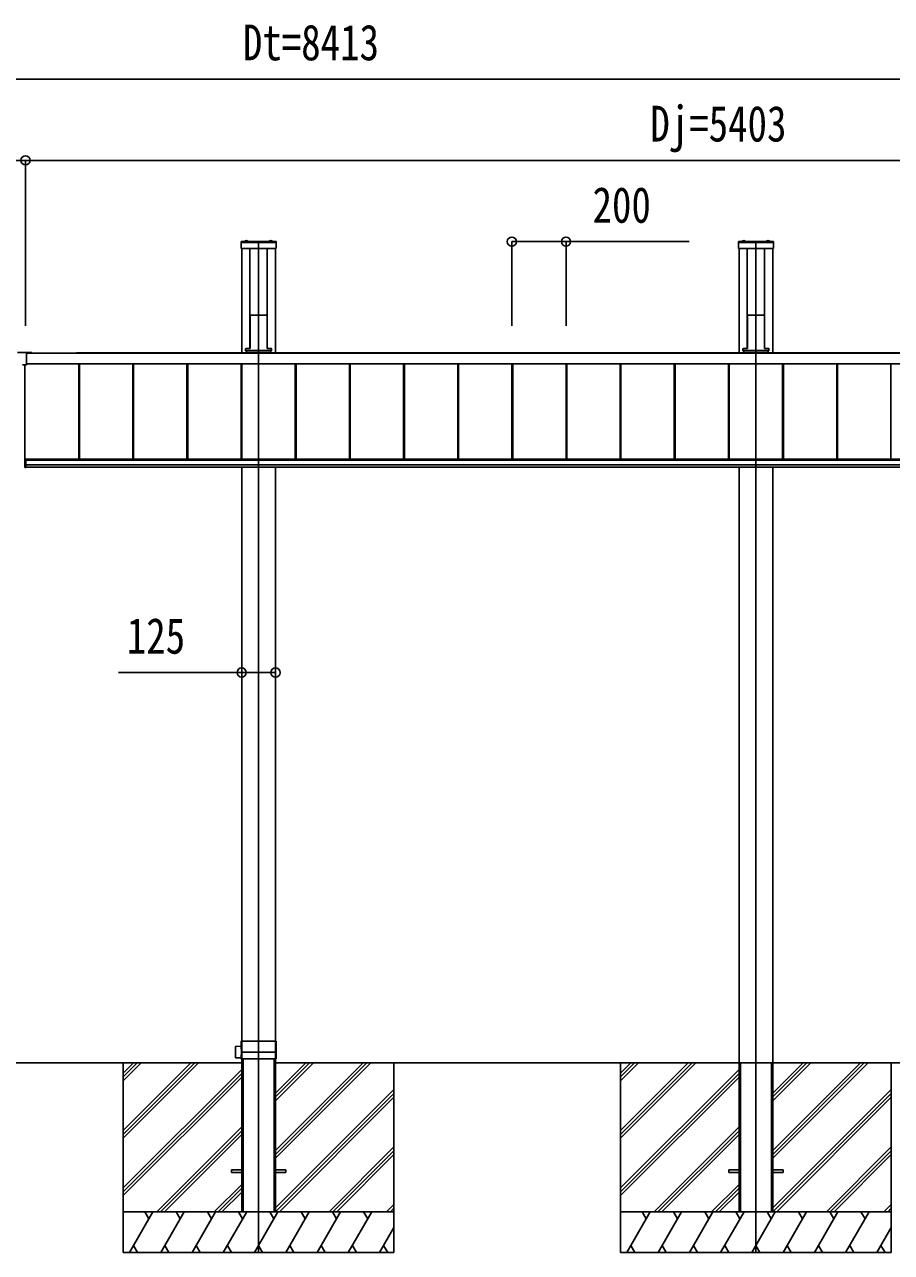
# Model space of a CAD drawing. Units: millimetres, scale not verified. Extents: x -16820 to 16820, y -11880 to 11880.
# Drawn here: x -10413 to -7211, y -7960 to -3425 of the extents above; entities that cross this region are included whole.
import ezdxf
from ezdxf.enums import TextEntityAlignment as Align

# ---------------------------------------------------------------- set-up
doc = ezdxf.new("R2010")
doc.units = ezdxf.units.MM
doc.header["$LTSCALE"] = 50
for name, color, linetype in [('0-3_YKK_12', 2, 'Continuous'), ('0-4_YKK_13', 4, 'Continuous'), ('0-5_YKK_A1', 4, 'Continuous'), ('0-6_YKK_D', 6, 'Continuous')]:
    doc.layers.add(name, color=color, linetype=linetype)
doc.styles.add('ＭＳ ゴシック', font='')
doc.styles.get('ＭＳ ゴシック').set_extended_font_data('MS Gothic')

msp = doc.modelspace()

# ---------------------------------------------------------------- linework, layer by layer
at = {"layer": '0-3_YKK_12'}
for p, q in [((-9548.92, -7960), (-9548.92, -4230)), ((-7711.92, -7960), (-7711.92, -4230))]:
    msp.add_line(p, q, dxfattribs=at)
at = {"layer": '0-4_YKK_13'}
for p, q in [((-9613.42, -4227), (-9613.42, -4251)), ((-9484.42, -4227), (-9613.42, -4227)), ((-9484.42, -4229.5), (-9613.42, -4229.5)), ((-9484.42, -4230), (-9613.42, -4230)), ((-9486.42, -4253), (-9611.42, -4253)), ((-9599.82, -4226.45), (-9599.82, -4226.26)), ((-9599.28, -4227), (-9588.57, -4227)), ((-9599.17, -4227), (-9598.82, -4227)), ((-9596.29, -4223.67), (-9595.07, -4226.13)), ((-9593.92, -4226.74), (-9595.07, -4226.13)), ((-9593.92, -4226.74), (-9592.78, -4226.13)), ((-9591.55, -4223.67), (-9592.78, -4226.13)), ((-9588.02, -4226.45), (-9588.02, -4226.26)), ((-9509.82, -4226.45), (-9509.82, -4226.26)), ((-9509.28, -4227), (-9498.57, -4227)), ((-9506.29, -4223.67), (-9505.07, -4226.13)), ((-9503.92, -4226.74), (-9505.07, -4226.13)), ((-9503.92, -4226.74), (-9502.78, -4226.13)), ((-9501.55, -4223.67), (-9502.78, -4226.13)), ((-9498.02, -4226.45), (-9498.02, -4226.26)), ((-9484.42, -4227), (-9484.42, -4251)), ((-7776.42, -4227), (-7776.42, -4251)), ((-7647.42, -4227), (-7776.42, -4227)), ((-7647.42, -4229.5), (-7776.42, -4229.5)), ((-7647.42, -4230), (-7776.42, -4230)), ((-7649.42, -4253), (-7774.42, -4253)), ((-7762.82, -4226.45), (-7762.82, -4226.26)), ((-7762.28, -4227), (-7751.57, -4227)), ((-7762.17, -4227), (-7761.82, -4227)), ((-7759.29, -4223.67), (-7758.07, -4226.13)), ((-7756.92, -4226.74), (-7758.07, -4226.13)), ((-7756.92, -4226.74), (-7755.78, -4226.13)), ((-7754.55, -4223.67), (-7755.78, -4226.13)), ((-7751.02, -4226.45), (-7751.02, -4226.26)), ((-7672.82, -4226.45), (-7672.82, -4226.26)), ((-7672.28, -4227), (-7661.57, -4227)), ((-7669.29, -4223.67), (-7668.07, -4226.13)), ((-7666.92, -4226.74), (-7668.07, -4226.13)), ((-7666.92, -4226.74), (-7665.78, -4226.13)), ((-7664.55, -4223.67), (-7665.78, -4226.13)), ((-7661.02, -4226.45), (-7661.02, -4226.26)), ((-7647.42, -4227), (-7647.42, -4251)), ((-9580.17, -4504.16), (-9580.17, -4619.21)), ((-9579.81, -4498.31), (-9580.16, -4503.81)), ((-9579.31, -4497.85), (-9577.27, -4497.85)), ((-9576.96, -4498.17), (-9577.27, -4497.85)), ((-9576.96, -4498.17), (-9520.88, -4498.17)), ((-9520.88, -4498.17), (-9520.57, -4497.85)), ((-9520.57, -4497.85), (-9518.53, -4497.85)), ((-9518.03, -4498.31), (-9517.68, -4503.81)), ((-9517.67, -4504.16), (-9517.67, -4619.21)), ((-7743.17, -4504.16), (-7743.17, -4619.21)), ((-7742.81, -4498.31), (-7743.16, -4503.81)), ((-7742.31, -4497.85), (-7740.27, -4497.85)), ((-7739.96, -4498.17), (-7740.27, -4497.85)), ((-7739.96, -4498.17), (-7683.88, -4498.17)), ((-7683.88, -4498.17), (-7683.57, -4497.85)), ((-7683.57, -4497.85), (-7681.53, -4497.85)), ((-7681.03, -4498.31), (-7680.68, -4503.81)), ((-7680.67, -4504.16), (-7680.67, -4619.21)), ((-9596.79, -4622.47), (-9596.79, -4629.96)), ((-9596.29, -4621.97), (-9581.28, -4621.97)), ((-9580.17, -4619.21), (-9580.28, -4621.03)), ((-9517.67, -4619.21), (-9517.56, -4621.03)), ((-9516.56, -4621.97), (-9501.55, -4621.97)), ((-9501.05, -4622.47), (-9501.05, -4629.96)), ((-7759.79, -4622.47), (-7759.79, -4629.96)), ((-7759.29, -4621.97), (-7744.28, -4621.97)), ((-7743.17, -4619.21), (-7743.28, -4621.03)), ((-7680.67, -4619.21), (-7680.56, -4621.03)), ((-7679.56, -4621.97), (-7664.55, -4621.97)), ((-7664.05, -4622.47), (-7664.05, -4629.96)), ((-10439.92, -4636.51), (-10386.92, -4636.51)), ((-10405.92, -4638.51), (-10405.92, -4681.51)), ((-10405.92, -4638.51), (-10386.92, -4638.51)), ((-10386.92, -4638.51), (-10386.92, -4636.51)), ((-9596.79, -4629.3), (-9501.05, -4629.3)), ((-9596.79, -4629.96), (-9501.05, -4629.96)), ((-7759.79, -4629.3), (-7664.05, -4629.3)), ((-7759.79, -4629.96), (-7664.05, -4629.96)), ((-10405.92, -4681.51), (-10420.92, -4681.51)), ((-10411.92, -5030.22), (-10411.92, -5061.49)), ((-10411.92, -5030.22), (-10408.42, -5030.22)), ((-10408.92, -5030.22), (-10408.92, -5061.49)), ((-10408.42, -5030.22), (-10408.42, -5061.49)), ((-10408.42, -5052.67), (-10411.92, -5052.67)), ((-10411.92, -5061.49), (-10408.42, -5061.49)), ((-9633.92, -7199.29), (-9633.92, -7240.71)), ((-9613.73, -7198.65), (-9633.63, -7199)), ((-9613.57, -7180.3), (-9613.83, -7209.18)), ((-9613.83, -7209.18), (-9612.42, -7209.18)), ((-9484.57, -7180), (-9613.27, -7180)), ((-9612.42, -7244.7), (-9612.42, -7180.3)), ((-9611.42, -7180.3), (-9611.42, -7244.7)), ((-9486.42, -7244.7), (-9486.42, -7180.3)), ((-9485.42, -7180.3), (-9485.42, -7244.7)), ((-9483.92, -7220), (-9484.27, -7180.3)), ((-9613.73, -7241.35), (-9633.63, -7241.01)), ((-9613.71, -7244.7), (-9613.83, -7230.82)), ((-9613.83, -7230.82), (-9612.42, -7230.82)), ((-9484.44, -7245), (-9613.41, -7245)), ((-9483.92, -7220), (-9612.42, -7220)), ((-9484.14, -7244.7), (-9483.92, -7220))]:
    msp.add_line(p, q, dxfattribs=at)
for centre, radius, start, end in [((-9611.42, -4251), 2, 180, 270), ((-9599.28, -4226.45), 0.545, 180, 270), ((-9599.27, -4226.26), 0.55, 138.43917, 180), ((-9593.92, -4231), 7.7, 41.56083, 138.43917), ((-9588.57, -4226.45), 0.545, 270, 0), ((-9588.57, -4226.26), 0.55, 0, 41.56083), ((-9509.28, -4226.45), 0.545, 180, 270), ((-9509.27, -4226.26), 0.55, 138.43917, 180), ((-9503.92, -4231), 7.7, 41.56083, 138.43917), ((-9498.57, -4226.45), 0.545, 270, 0), ((-9498.57, -4226.26), 0.55, 0, 41.56083), ((-9486.42, -4251), 2, 270, 0), ((-7774.42, -4251), 2, 180, 270), ((-7762.27, -4226.26), 0.55, 138.43917, 180), ((-7762.28, -4226.45), 0.545, 180, 270), ((-7756.92, -4231), 7.7, 41.56083, 138.43917), ((-7751.57, -4226.45), 0.545, 270, 0), ((-7751.57, -4226.26), 0.55, 0, 41.56083), ((-7672.27, -4226.26), 0.55, 138.43917, 180), ((-7672.28, -4226.45), 0.545, 180, 270), ((-7666.92, -4231), 7.7, 41.56083, 138.43917), ((-7661.57, -4226.45), 0.545, 270, 0), ((-7661.57, -4226.26), 0.55, 0, 41.56083), ((-7649.42, -4251), 2, 270, 0), ((-9633.62, -7199.3), 0.3, 91, 180), ((-9613.27, -7180.3), 0.3, 90, 179.5), ((-9612.72, -7180.3), 0.3, 0, 90), ((-9611.12, -7180.3), 0.3, 90, 180), ((-9486.72, -7180.3), 0.3, 0, 90), ((-9485.12, -7180.3), 0.3, 90, 180), ((-9484.57, -7180.3), 0.3, 0.5, 90), ((-9633.62, -7240.71), 0.3, 180, 269), ((-9613.41, -7244.7), 0.3, 180.5, 270), ((-9612.72, -7244.7), 0.3, 270, 0), ((-9611.12, -7244.7), 0.3, 180, 270), ((-9486.72, -7244.7), 0.3, 270, 0), ((-9485.12, -7244.7), 0.3, 180, 270), ((-9484.44, -7244.7), 0.3, 270, 359.5)]:
    msp.add_arc(centre, radius, start, end, dxfattribs=at)
for centre, major_axis, ratio, start_param, end_param in [((-9580.13, -4503.81), (0.031, 0.5), 0.061627, 1.5746234, 2.3600215), ((-9579.31, -4498.35), (0.346, -0.364), 0.996462, 2.3838095, 3.8892836), ((-9518.53, -4498.35), (-0.346, -0.364), 0.996462, 2.3939017, 3.8993758), ((-9517.71, -4503.81), (-0.031, 0.5), 0.061627, 3.9231638, 4.7085619), ((-7743.13, -4503.81), (0.031, 0.5), 0.061627, 1.5746234, 2.3600215), ((-7742.31, -4498.35), (0.346, -0.364), 0.996462, 2.3838095, 3.8892836), ((-7681.53, -4498.35), (-0.346, -0.364), 0.996462, 2.3939017, 3.8993758), ((-7680.71, -4503.81), (-0.031, 0.5), 0.061627, 3.9231638, 4.7085619), ((-9596.29, -4622.47), (0.355, -0.355), 0.99628, 2.358058, 3.9251274), ((-9581.28, -4620.97), (0.691, -0.728), 0.996462, 5.5254021, 7.0308762), ((-9516.56, -4620.97), (-0.691, -0.728), 0.996462, 5.5354944, 7.0409685), ((-9501.55, -4622.47), (-0.355, -0.355), 0.99628, 2.358058, 3.9251274), ((-7759.29, -4622.47), (0.355, -0.355), 0.99628, 2.358058, 3.9251274), ((-7744.28, -4620.97), (0.691, -0.728), 0.996462, 5.5254021, 7.0308762), ((-7679.56, -4620.97), (-0.691, -0.728), 0.996462, 5.5354944, 7.0409685), ((-7664.55, -4622.47), (-0.355, -0.355), 0.99628, 2.358058, 3.9251274)]:
    msp.add_ellipse(centre, major_axis=major_axis, ratio=ratio, start_param=start_param, end_param=end_param, dxfattribs=at)
at = {"layer": '0-5_YKK_A1'}
for p, q in [((-9611.42, -4637.53), (-9611.42, -4253)), ((-9580.92, -4253), (-9580.92, -4621.9)), ((-9516.92, -4253), (-9516.92, -4621.9)), ((-9486.42, -4637.53), (-9486.42, -4253)), ((-7774.42, -4637.53), (-7774.42, -4253)), ((-7743.92, -4253), (-7743.92, -4621.9)), ((-7679.92, -4253), (-7679.92, -4621.9)), ((-7649.42, -4637.53), (-7649.42, -4253)), ((-9580.92, -4596.8), (-9580.17, -4596.8)), ((-9517.67, -4596.8), (-9516.92, -4596.8)), ((-7743.92, -4596.8), (-7743.17, -4596.8)), ((-7680.67, -4596.8), (-7679.92, -4596.8)), ((-10405.92, -4638.51), (-5013.42, -4638.51)), ((-10221.17, -4637.53), (-5202.67, -4637.53)), ((-9593.92, -4629.96), (-9593.92, -4637.53)), ((-9503.92, -4629.96), (-9503.92, -4637.53)), ((-7756.92, -4629.96), (-7756.92, -4637.53)), ((-7666.92, -4629.96), (-7666.92, -4637.53)), ((-10412.12, -5028.19), (-10412.12, -4681.51)), ((-10411.92, -5030.22), (-10411.92, -4681.51)), ((-10405.92, -4678.42), (-5013.42, -4678.42)), ((-10405.92, -4678.7), (-5013.42, -4678.7)), ((-10213.42, -5030.61), (-10213.42, -4678.7)), ((-10213.02, -5030.61), (-10213.02, -4678.7)), ((-10210.42, -5030.61), (-10210.42, -4678.7)), ((-10013.42, -5030.61), (-10013.42, -4678.7)), ((-10010.82, -5030.61), (-10010.82, -4678.7)), ((-10010.42, -5030.61), (-10010.42, -4678.7)), ((-9813.42, -5030.61), (-9813.42, -4678.7)), ((-9810.82, -5030.61), (-9810.82, -4678.7)), ((-9810.42, -5030.61), (-9810.42, -4678.7)), ((-9613.42, -5030.61), (-9613.42, -4678.7)), ((-9610.82, -5030.61), (-9610.82, -4678.7)), ((-9610.42, -5030.61), (-9610.42, -4678.7)), ((-9413.42, -5030.61), (-9413.42, -4678.7)), ((-9410.82, -5030.61), (-9410.82, -4678.7)), ((-9410.42, -5030.61), (-9410.42, -4678.7)), ((-9213.42, -5030.61), (-9213.42, -4678.7)), ((-9210.82, -5030.61), (-9210.82, -4678.7)), ((-9210.42, -5030.61), (-9210.42, -4678.7)), ((-9013.42, -5030.61), (-9013.42, -4678.7)), ((-9010.82, -5030.61), (-9010.82, -4678.7)), ((-9010.42, -5030.61), (-9010.42, -4678.7)), ((-8813.42, -5030.61), (-8813.42, -4678.7)), ((-8810.82, -5030.61), (-8810.82, -4678.7)), ((-8810.42, -5030.61), (-8810.42, -4678.7)), ((-8613.42, -5030.61), (-8613.42, -4678.7)), ((-8610.82, -5030.61), (-8610.82, -4678.7)), ((-8610.42, -5030.61), (-8610.42, -4678.7)), ((-8413.42, -5030.61), (-8413.42, -4678.7)), ((-8410.82, -5030.61), (-8410.82, -4678.7)), ((-8410.42, -5030.61), (-8410.42, -4678.7)), ((-8213.42, -5030.61), (-8213.42, -4678.7)), ((-8210.82, -5030.61), (-8210.82, -4678.7)), ((-8210.42, -5030.61), (-8210.42, -4678.7)), ((-8013.42, -5030.61), (-8013.42, -4678.7)), ((-8010.82, -5030.61), (-8010.82, -4678.7)), ((-8010.42, -5030.61), (-8010.42, -4678.7)), ((-7813.42, -5030.61), (-7813.42, -4678.7)), ((-7810.82, -5030.61), (-7810.82, -4678.7)), ((-7810.42, -5030.61), (-7810.42, -4678.7)), ((-7613.42, -5030.61), (-7613.42, -4678.7)), ((-7610.82, -5030.61), (-7610.82, -4678.7)), ((-7610.42, -5030.61), (-7610.42, -4678.7)), ((-7413.42, -5030.61), (-7413.42, -4678.7)), ((-7410.82, -5030.61), (-7410.82, -4678.7)), ((-7410.42, -5030.61), (-7410.42, -4678.7)), ((-7213.42, -5030.61), (-7213.42, -4678.7)), ((-7213.42, -5030.61), (-7213.42, -4678.7)), ((-10412.12, -5028.19), (-10411.92, -5028.19)), ((-10408.42, -5030.61), (-5015.42, -5030.61)), ((-10408.42, -5034.35), (-5015.42, -5034.35)), ((-10408.42, -5034.35), (-5015.42, -5034.35)), ((-10408.42, -5051.27), (-5015.42, -5051.27)), ((-10408.42, -5060), (-5015.42, -5060)), ((-9611.42, -7810), (-9611.42, -5060)), ((-9486.42, -7810), (-9486.42, -5060)), ((-7774.42, -7810), (-7774.42, -5060)), ((-7649.42, -7810), (-7649.42, -5060)), ((-9609.72, -7247), (-9606.22, -7247)), ((-9609.72, -7247), (-9609.72, -7810)), ((-9606.22, -7247), (-9606.22, -7810)), ((-9491.62, -7247), (-9488.12, -7247)), ((-9491.62, -7247), (-9491.62, -7810)), ((-9488.12, -7247), (-9488.12, -7810)), ((-9611.42, -7260), (-11089.42, -7260)), ((-10048.92, -7260), (-10048.92, -7960)), ((-9784.95, -7260), (-10048.92, -7523.97)), ((-9997.08, -7260), (-10048.92, -7311.84)), ((-9799.09, -7260), (-10048.92, -7509.83)), ((-9770.81, -7260), (-10048.92, -7538.11)), ((-10011.22, -7260), (-10048.92, -7297.7)), ((-9982.94, -7260), (-10048.92, -7325.98)), ((-9611.42, -7284.46), (-10048.92, -7721.96)), ((-9611.42, -7298.6), (-10048.92, -7736.1)), ((-9148.55, -7260), (-9486.42, -7597.87)), ((-9360.68, -7260), (-9486.42, -7385.74)), ((-9162.69, -7260), (-9486.42, -7583.73)), ((-9134.41, -7260), (-9486.42, -7612.01)), ((-9374.83, -7260), (-9486.42, -7371.59)), ((-9346.54, -7260), (-9486.42, -7399.88)), ((-9486.42, -7260), (-7774.42, -7260)), ((-9048.92, -7260), (-9048.92, -7960)), ((-8211.92, -7260), (-8211.92, -7960)), ((-7947.95, -7260), (-8211.92, -7523.97)), ((-8160.08, -7260), (-8211.92, -7311.84)), ((-7962.09, -7260), (-8211.92, -7509.83)), ((-7933.81, -7260), (-8211.92, -7538.11)), ((-8174.22, -7260), (-8211.92, -7297.7)), ((-8145.94, -7260), (-8211.92, -7325.98)), ((-7774.42, -7284.46), (-8211.92, -7721.96)), ((-7774.42, -7298.6), (-8211.92, -7736.1)), ((-7774.42, -7260), (-7649.42, -7260)), ((-7772.72, -7260), (-7772.72, -7810)), ((-7769.22, -7260), (-7769.22, -7810)), ((-7654.62, -7260), (-7654.62, -7810)), ((-7651.12, -7260), (-7651.12, -7810)), ((-7311.55, -7260), (-7649.42, -7597.87)), ((-7523.68, -7260), (-7649.42, -7385.74)), ((-7325.69, -7260), (-7649.42, -7583.73)), ((-7297.41, -7260), (-7649.42, -7612.01)), ((-7537.83, -7260), (-7649.42, -7371.59)), ((-7509.54, -7260), (-7649.42, -7399.88)), ((-7649.42, -7260), (-5937.42, -7260)), ((-7211.92, -7260), (-7211.92, -7960)), ((-9611.42, -7312.75), (-10048.92, -7750.25)), ((-7774.42, -7312.75), (-8211.92, -7750.25)), ((-9048.92, -7358.36), (-9486.42, -7795.86)), ((-9048.92, -7372.5), (-9486.42, -7810)), ((-9048.92, -7386.64), (-9472.28, -7810)), ((-7211.92, -7358.36), (-7649.42, -7795.86)), ((-7211.92, -7372.5), (-7649.42, -7810)), ((-7211.92, -7386.64), (-7635.28, -7810)), ((-9611.42, -7496.59), (-9924.83, -7810)), ((-9611.42, -7510.74), (-9910.68, -7810)), ((-9611.42, -7524.88), (-9896.54, -7810)), ((-7774.42, -7496.59), (-8087.83, -7810)), ((-7774.42, -7510.74), (-8073.68, -7810)), ((-7774.42, -7524.88), (-8059.54, -7810)), ((-9048.92, -7570.49), (-9288.43, -7810)), ((-7211.92, -7570.49), (-7451.43, -7810)), ((-9048.92, -7584.63), (-9274.29, -7810)), ((-9048.92, -7598.77), (-9260.15, -7810)), ((-7211.92, -7584.63), (-7437.29, -7810)), ((-7211.92, -7598.77), (-7423.15, -7810)), ((-9648.92, -7655.5), (-9648.92, -7664.5)), ((-9648.92, -7655.5), (-9611.42, -7655.5)), ((-9486.42, -7655.5), (-9448.92, -7655.5)), ((-9448.92, -7655.5), (-9448.92, -7664.5)), ((-7811.92, -7655.5), (-7811.92, -7664.5)), ((-7811.92, -7655.5), (-7774.42, -7655.5)), ((-7649.42, -7655.5), (-7611.92, -7655.5)), ((-7611.92, -7655.5), (-7611.92, -7664.5)), ((-9611.42, -7708.73), (-9712.69, -7810)), ((-9648.92, -7664.5), (-9611.42, -7664.5)), ((-9486.42, -7664.5), (-9448.92, -7664.5)), ((-7774.42, -7708.73), (-7875.69, -7810)), ((-7811.92, -7664.5), (-7774.42, -7664.5)), ((-7649.42, -7664.5), (-7611.92, -7664.5)), ((-9611.42, -7722.87), (-9698.55, -7810)), ((-9611.42, -7737.01), (-9684.41, -7810)), ((-7774.42, -7722.87), (-7861.55, -7810)), ((-7774.42, -7737.01), (-7847.41, -7810)), ((-9048.92, -7782.62), (-9076.3, -7810)), ((-9048.92, -7796.76), (-9062.16, -7810)), ((-7211.92, -7782.62), (-7239.3, -7810)), ((-7211.92, -7796.76), (-7225.16, -7810)), ((-10048.92, -7810), (-9048.92, -7810)), ((-10025.8, -7960), (-9939.2, -7810)), ((-9954.2, -7835.98), (-9969.2, -7810)), ((-9910.33, -7960), (-9823.73, -7810)), ((-9838.73, -7835.98), (-9853.73, -7810)), ((-9794.86, -7960), (-9708.26, -7810)), ((-9723.26, -7835.98), (-9738.26, -7810)), ((-9679.39, -7960), (-9592.79, -7810)), ((-9607.79, -7835.98), (-9622.79, -7810)), ((-9611.42, -7810), (-9486.42, -7810)), ((-9563.92, -7960), (-9477.32, -7810)), ((-9492.32, -7835.98), (-9507.32, -7810)), ((-9448.45, -7960), (-9361.85, -7810)), ((-9376.85, -7835.98), (-9391.85, -7810)), ((-9332.98, -7960), (-9246.38, -7810)), ((-9276.38, -7810), (-9261.38, -7835.98)), ((-9217.51, -7960), (-9130.91, -7810)), ((-9160.91, -7810), (-9145.91, -7835.98)), ((-8211.92, -7810), (-7211.92, -7810)), ((-8188.8, -7960), (-8102.2, -7810)), ((-8117.2, -7835.98), (-8132.2, -7810)), ((-8073.33, -7960), (-7986.73, -7810)), ((-8001.73, -7835.98), (-8016.73, -7810)), ((-7957.86, -7960), (-7871.26, -7810)), ((-7886.26, -7835.98), (-7901.26, -7810)), ((-7842.39, -7960), (-7755.79, -7810)), ((-7770.79, -7835.98), (-7785.79, -7810)), ((-7774.42, -7810), (-7649.42, -7810)), ((-7726.92, -7960), (-7640.32, -7810)), ((-7655.32, -7835.98), (-7670.32, -7810)), ((-7611.45, -7960), (-7524.85, -7810)), ((-7539.85, -7835.98), (-7554.85, -7810)), ((-7495.98, -7960), (-7409.38, -7810)), ((-7439.38, -7810), (-7424.38, -7835.98)), ((-7380.51, -7960), (-7293.91, -7810)), ((-7323.91, -7810), (-7308.91, -7835.98)), ((-9102.04, -7960), (-9048.92, -7867.99)), ((-7265.04, -7960), (-7211.92, -7867.99)), ((-10010.8, -7934.02), (-9995.8, -7960)), ((-9895.33, -7934.02), (-9880.33, -7960)), ((-9779.86, -7934.02), (-9764.86, -7960)), ((-9664.39, -7934.02), (-9649.39, -7960)), ((-9548.92, -7934.02), (-9533.92, -7960)), ((-9433.45, -7934.02), (-9418.45, -7960)), ((-9317.98, -7934.02), (-9302.98, -7960)), ((-9202.51, -7934.02), (-9187.51, -7960)), ((-9087.04, -7934.02), (-9072.04, -7960)), ((-8173.8, -7934.02), (-8158.8, -7960)), ((-8058.33, -7934.02), (-8043.33, -7960)), ((-7942.86, -7934.02), (-7927.86, -7960)), ((-7827.39, -7934.02), (-7812.39, -7960)), ((-7711.92, -7934.02), (-7696.92, -7960)), ((-7596.45, -7934.02), (-7581.45, -7960)), ((-7480.98, -7934.02), (-7465.98, -7960)), ((-7365.51, -7934.02), (-7350.51, -7960)), ((-7250.04, -7934.02), (-7235.04, -7960)), ((-10048.92, -7960), (-9048.92, -7960)), ((-8211.92, -7960), (-7211.92, -7960))]:
    msp.add_line(p, q, dxfattribs=at)
at = {"layer": '0-6_YKK_D'}
for p, q in [((-5206.92, -3627), (-13219.92, -3627)), ((-10409.92, -3927), (-13419.92, -3927)), ((-10409.92, -4538.51), (-10409.92, -3926)), ((-10409.92, -4538.51), (-10409.92, -3926)), ((-5006.92, -3927), (-10409.92, -3927)), ((-8613.42, -4538.51), (-8613.42, -4226)), ((-8413.42, -4538.51), (-8413.42, -4226))]:
    msp.add_line(p, q, dxfattribs=at)
for points in [[(-8613.42, -4227), (-8413.42, -4227), (-7959.02, -4227)], [(-9486.42, -5818.5), (-9611.42, -5818.5), (-10065.82, -5818.5)]]:
    msp.add_lwpolyline(points, dxfattribs=at)
for centre in [(-10409.92, -3927), (-10409.92, -3927), (-8613.42, -4227), (-8413.42, -4227), (-9611.42, -5818.5), (-9486.42, -5818.5)]:
    msp.add_circle(centre, 17, dxfattribs=at)

# ---------------------------------------------------------------- texts
at = {"layer": '0-6_YKK_D', "style": 'ＭＳ ゴシック', "width": 0.8}
for s, p in [('Dt=8413', (-9607.02, -3597)), ('Dj=5403', (-8102.02, -3897)), ('200', (-8315.42, -4197)), ('125', (-10035.82, -5788.5))]:
    msp.add_text(s, height=132, dxfattribs=at).set_placement(p, align=Align.BOTTOM_LEFT)

doc.saveas('drawing.dxf')
